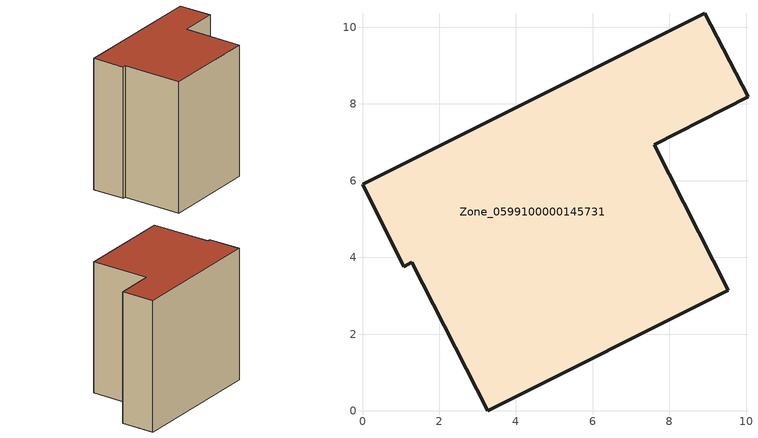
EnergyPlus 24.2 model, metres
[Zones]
Zone_0599100000145731
 floor ground (C_G): 7.61,6.94 9.54,3.14 3.27,0 1.28,3.87 1.08,3.76 0,5.9 8.93,10.37 10.05,8.19 z3.04
 wall outside (C_F): 8.93,10.37 0,5.9 1.08,3.76 1.28,3.87 3.27,0 9.54,3.14 7.61,6.94 10.05,8.19 8.93,10.37 z3.04:12.77
 roof outside (C_R): 7.61,6.94 10.05,8.19 8.93,10.37 0,5.9 1.08,3.76 1.28,3.87 3.27,0 9.54,3.14 z12.77
[BUILDING]
Pand.0599100000145731: North Axis=0; Terrain=City; Loads Convergence Tolerance Value=0.04; Temperature Convergence Tolerance Value=0.4; Solar Distribution=FullExterior; Maximum Number of Warmup Days=25; Minimum Number of Warmup Days=1
[Site:Location]
Rotterdam.The.Hague.AP_ZH_NLD Design_Conditions: Latitude=51.96; Longitude=4.45; Time Zone=1; Elevation=-4.5
[SITE:GROUNDTEMPERATURE:BUILDINGSURFACE]
18, 18, 18, 18, 18, 18, 18, 18, 18, 18, 18, 18
[MATERIAL] Thermal Absorptance=0.9; Solar Absorptance=0.7; Visible Absorptance=0.7
Name | Roughness | Thickness | Conductivity | Density | Specific Heat
G.TI.1946 | MediumSmooth | 0.15 | 1 | 540 | 1210
F.TI.1946 | Rough | 0.3 | 0.857143 | 1920 | 840
R.TI.1946 | MediumRough | 0.2 | 0.1 | 1500 | 1000
[CONSTRUCTION]
C_G: G.TI.1946
C_F: F.TI.1946
C_R: R.TI.1946
[ZONE]
Zone_0599100000145731: Type=1; Multiplier=1; Ceiling Height=Autocalculate; Volume=Autocalculate; Floor Area=autocalculate; Part of Total Floor Area=Yes
[ZONEINFILTRATION:DESIGNFLOWRATE]
Infil_Zone_0599100000145731: Zone or ZoneList or Space or SpaceList=Zone_0599100000145731; Schedule=AlwaysOn; Design Flow Rate Calculation Method=Flow/Area; Flow Rate per Floor Area=0.003; Constant Term Coefficient=1; Temperature Term Coefficient=0; Velocity Term Coefficient=0; Velocity Squared Term Coefficient=0
[HVACTEMPLATE:ZONE:IDEALLOADSAIRSYSTEM]
Zone_0599100000145731: Maximum Heating Supply Air Temperature=50; Minimum Cooling Supply Air Temperature=13; Maximum Heating Supply Air Humidity Ratio=0.0156; Minimum Cooling Supply Air Humidity Ratio=0.0077; Heating Limit=NoLimit; Cooling Limit=NoLimit; Dehumidification Control Type=ConstantSensibleHeatRatio; Cooling Sensible Heat Ratio=0.7; Dehumidification Setpoint=60; Humidification Control Type=None; Humidification Setpoint=30; Outdoor Air Method=None; Outdoor Air Flow Rate per Person=0.00944; Outdoor Air Flow Rate per Zone Floor Area=0; Outdoor Air Flow Rate per Zone=0; Demand Controlled Ventilation Type=None; Outdoor Air Economizer Type=NoEconomizer; Heat Recovery Type=None; Sensible Heat Recovery Effectiveness=0.7; Latent Heat Recovery Effectiveness=0.65
[ZONECONTROL:THERMOSTAT]
ThermostatControl_Zone_0599100000145731: Zone or ZoneList=Zone_0599100000145731; Control Type Schedule=DualSetpointControlType; Control 1=Thermostat_Zone_0599100000145731; Temperature Difference Between Cutout And Setpoint=0
[THERMOSTATSETPOINT:DUALSETPOINT]
Thermostat_Zone_0599100000145731: Heating Setpoint Temperature Schedule=HeatingSetpoint_Zone_0599100000145731; Cooling Setpoint Temperature Schedule=CoolingSetpoint_Zone_0599100000145731
[SCHEDULE:COMPACT]
HeatingSetpoint_Zone_0599100000145731: Through: 12/31, For: AllDays, Until: 24:00, 21
CoolingSetpoint_Zone_0599100000145731: Through: 12/31, For: AllDays, Until: 24:00, 24
DualSetpointControlType: Through: 12/31, For: AllDays, Until: 24:00, 4
AlwaysOn: Through: 12/31, For: AllDays, Until: 24:00, 1
